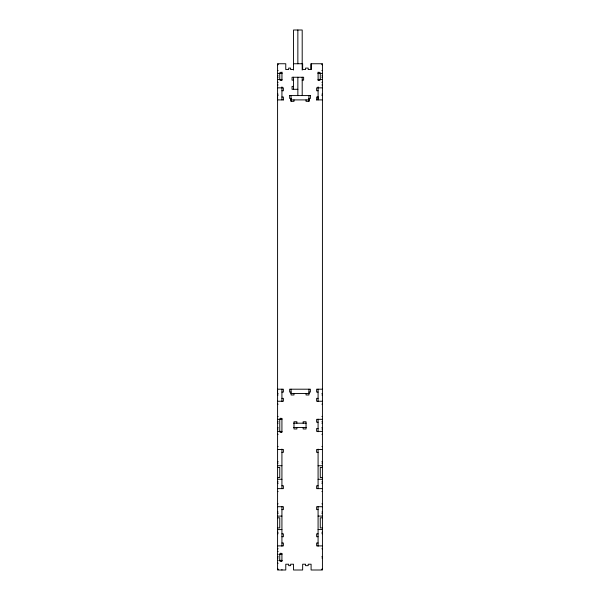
<?xml version="1.0" encoding="UTF-8"?>
<svg xmlns="http://www.w3.org/2000/svg" width="600" height="600" viewBox="0 0 600 600"><rect width="100%" height="100%" fill="white"/><g stroke="black" fill="none" stroke-linecap="round" stroke-linejoin="round"><path stroke-width="0.9" d="M293.993 99.907L293.993 101.355L291.097 101.355L291.097 98.468L289.65 98.468L289.65 95.573M306.045 99.907L306.045 101.355L308.933 101.355L308.933 98.468L310.38 98.468L310.38 95.573M293.52 63.75L302.655 63.75L302.655 69.532L305.55 69.532L305.55 68.093L308.205 68.093L308.205 69.532L311.093 69.532L311.093 63.75L322.425 63.75L322.425 570L311.093 570L311.093 564.217L308.205 564.217L308.205 565.658L305.55 565.658L305.55 564.217L302.655 564.217L302.655 570L293.52 570L293.52 564.217L290.625 564.217L290.625 565.658L288.675 565.658L288.675 564.217L285.78 564.217L285.78 570L277.582 570L277.582 63.75L285.78 63.75L285.757 69.532L288.675 69.532L288.675 68.093L290.625 68.093L290.603 69.532L293.52 69.532M277.582 64.162L278.13 64.162M321.885 64.162L322.425 64.162M277.582 64.718L278.13 64.718M321.885 64.718L322.425 64.718M277.582 70.5L278.13 70.5M321.885 70.5L322.425 70.5M277.582 73.395L281.925 73.395M318.082 73.395L322.425 73.395M277.582 75.802L278.13 75.802M321.885 75.802L322.425 75.802M277.582 77.25L278.13 77.25M321.885 77.25L322.425 77.25M277.582 79.418L281.925 79.418A1.087 1.087 0 0 1 280.837 80.505A1.087 1.087 0 0 1 279.757 79.418L279.757 73.215A0.825 0.825 0 0 1 280.005 72.63L280.163 72.502A1.268 1.268 0 0 1 281.423 72.457L281.678 72.63A0.825 0.825 0 0 1 281.925 73.215M322.425 79.418L318.082 79.418A1.087 1.087 0 0 0 319.17 80.505A1.087 1.087 0 0 0 320.257 79.418L320.257 73.215A0.825 0.825 0 0 0 320.002 72.63L319.763 72.45A1.268 1.268 0 0 0 318.495 72.502L318.337 72.63A0.825 0.825 0 0 0 318.082 73.215M293.52 80.145L292.05 80.145L292.072 77.25L303.645 77.25L303.623 80.145L302.175 80.145M277.582 82.312L278.13 82.312M321.885 82.312L322.425 82.312M277.582 84.968L278.13 84.968M321.885 84.968L322.425 84.968M293.52 86.407L292.05 86.407L292.072 89.302L297.855 89.302M277.582 87.855L283.373 87.855L283.373 90.75L281.925 90.75M322.425 87.855L316.642 87.855L316.642 90.75L318.082 90.75M277.582 94.125L278.13 94.125M321.885 94.125L322.425 94.125M278.13 95.573L277.567 95.573L277.575 99.907L283.485 99.907M289.447 95.573L310.545 95.573M321.87 95.573L322.425 95.573M281.925 97.02L283.395 97.02L283.395 99.907M318.105 97.02L316.642 97.02L316.657 99.907M290.715 99.907L309.278 99.907M316.507 99.907L322.425 99.907M322.433 389.197L316.642 389.197L316.642 392.092L318.082 392.092M281.925 392.092L283.373 392.092L283.373 389.197L277.575 389.197L277.575 393.533L278.13 393.533M291.097 392.092L289.65 392.092L289.65 389.197L310.38 389.197L310.38 392.092L308.933 392.092M290.722 393.533L309.285 393.533M321.885 393.533L322.433 393.533M277.582 394.98L278.13 394.98M321.885 394.98L322.425 394.98M281.925 398.355L283.373 398.355L283.373 401.25L277.582 401.25M318.082 398.355L316.642 398.355L316.642 401.25L322.425 401.25M277.582 404.145L278.13 404.145M321.885 404.145L322.425 404.145M277.582 416.438L278.13 416.438M321.885 416.438L322.425 416.438M277.582 419.332L281.925 419.332A1.087 1.087 0 0 0 280.837 418.245A1.087 1.087 0 0 0 279.757 419.332L279.757 431.385A1.087 1.087 0 0 0 280.837 432.465A1.087 1.087 0 0 0 281.925 431.385L277.582 431.385M322.425 419.332L316.642 419.332L316.642 422.22L318.082 422.22M277.582 421.74L278.13 421.74M321.885 421.74L322.425 421.74M277.582 423.188L278.13 423.188M293.618 423.188L306.21 423.188M321.885 423.188L322.425 423.188M277.582 427.53L278.13 427.53M293.618 427.53L306.21 427.53M321.885 427.53L322.425 427.53M318.082 428.49L316.642 428.49L316.642 431.385L322.425 431.385M277.582 428.97L278.13 428.97M321.885 428.97L322.425 428.97M277.582 434.28L278.13 434.28M321.885 434.28L322.425 434.28M277.582 446.572L278.13 446.572M321.885 446.572L322.425 446.572M277.582 449.467L283.373 449.467L283.373 452.355L281.925 452.355M322.425 449.467L316.642 449.467L316.642 452.355L318.082 452.355M277.582 461.647L278.13 461.647M321.885 461.647L322.425 461.647M277.582 463.095L278.13 463.095M321.885 463.095L322.425 463.095M277.582 465.72L281.925 465.72M318.082 465.787L322.425 465.72M277.582 467.438L279.757 467.438L279.757 477.562L277.582 477.562M322.425 467.438L320.257 467.438L320.257 477.562L322.425 477.562M277.582 479.213L281.925 479.272M318.082 479.272L322.425 479.272M277.582 481.897L278.13 481.897M321.885 481.897L322.425 481.897M277.582 483.345L278.13 483.345M321.885 483.345L322.425 483.345M281.925 485.745L283.373 485.745L283.373 488.64L277.582 488.64M318.082 485.745L316.642 485.745L316.642 488.64L322.425 488.64M277.582 491.528L278.13 491.528M321.885 491.528L322.425 491.535M277.582 503.827L278.13 503.827M321.885 503.827L322.425 503.827M277.582 506.715L283.373 506.715L283.373 509.61L281.925 509.61M322.425 506.722L316.642 506.715L316.642 509.61L318.082 509.61M277.582 512.01L278.13 512.01M321.885 512.01L322.425 512.01M277.582 513.457L278.13 513.457M321.885 513.457L322.425 513.457M277.582 516.143L281.925 516.082M318.082 516.082L322.425 516.082M277.582 517.8L279.757 517.8L279.757 527.925L277.582 527.925M322.425 517.8L320.257 517.8L320.257 527.925L322.425 527.925M277.582 529.635L281.925 529.575M318.082 529.575L322.425 529.575M277.582 532.26L278.13 532.26M321.885 532.26L322.425 532.26M277.582 533.707L278.13 533.707M321.885 533.707L322.425 533.707M281.925 533.842L283.373 533.842L283.373 536.73L281.925 536.73M318.082 533.842L316.642 533.842L316.642 536.73L318.082 536.73M281.925 543L283.373 543L283.373 545.895L277.582 545.895M318.082 543L316.642 543L316.642 545.895L322.425 545.895M277.582 548.783L278.13 548.783M321.885 548.783L322.425 548.783M277.582 551.438L278.13 551.438M277.582 554.332L278.13 554.332M279.21 554.332L281.925 554.332A1.087 1.087 0 0 0 280.837 553.245A1.087 1.087 0 0 0 279.757 554.332L279.757 560.535A0.825 0.825 0 0 0 280.005 561.12L280.252 561.3A1.268 1.268 0 0 0 281.52 561.248L281.678 561.12A0.825 0.825 0 0 0 281.925 560.535M277.582 556.5L278.13 556.5M321.885 556.5L322.425 556.5M277.582 557.947L278.13 557.947M321.885 557.947L322.425 557.947M277.582 560.355L278.13 560.355M279.21 560.355L281.925 560.355M277.582 563.25L278.13 563.25M277.582 569.033L278.13 569.033M321.885 569.033L322.425 569.033M277.582 569.588L278.13 569.588M321.885 569.588L322.425 569.588M318.105 72.067L318.105 80.385M318.105 86.85L318.082 99.907L318.075 96.93M318.082 389.197L318.082 401.61M318.082 419.153L318.082 431.745M318.082 449.1L318.082 488.64M318.082 506.715L318.082 546.255M311.07 63.75L311.07 69.532M308.918 95.573L308.933 101.355M308.925 389.197L308.933 394.98L306.045 394.98L306.045 393.533M303.15 423.188L303.15 421.74L306.045 421.74L306.045 428.97L303.15 428.97L303.15 427.53M302.197 70.073L302.197 30L293.52 30L293.52 70.073M302.197 77.25L302.197 95.573M297.855 30L297.855 63.75M297.855 77.25L297.855 95.573M296.88 423.188L296.88 421.74L293.993 421.74L293.993 428.97L296.88 428.97L296.88 427.53M293.993 393.533L293.993 394.98L291.097 394.98L291.082 389.197M293.52 77.25L293.52 89.302M291.097 101.355L291.075 95.573M281.947 72.067L281.947 80.385M281.947 86.85L281.918 99.907M281.925 389.197L281.925 401.61M281.925 418.425L281.925 432.285M281.925 449.07L281.925 488.64M281.925 506.715L281.925 546.255M281.925 553.425L281.925 561.263M281.925 569.58L281.925 570"/></g></svg>
